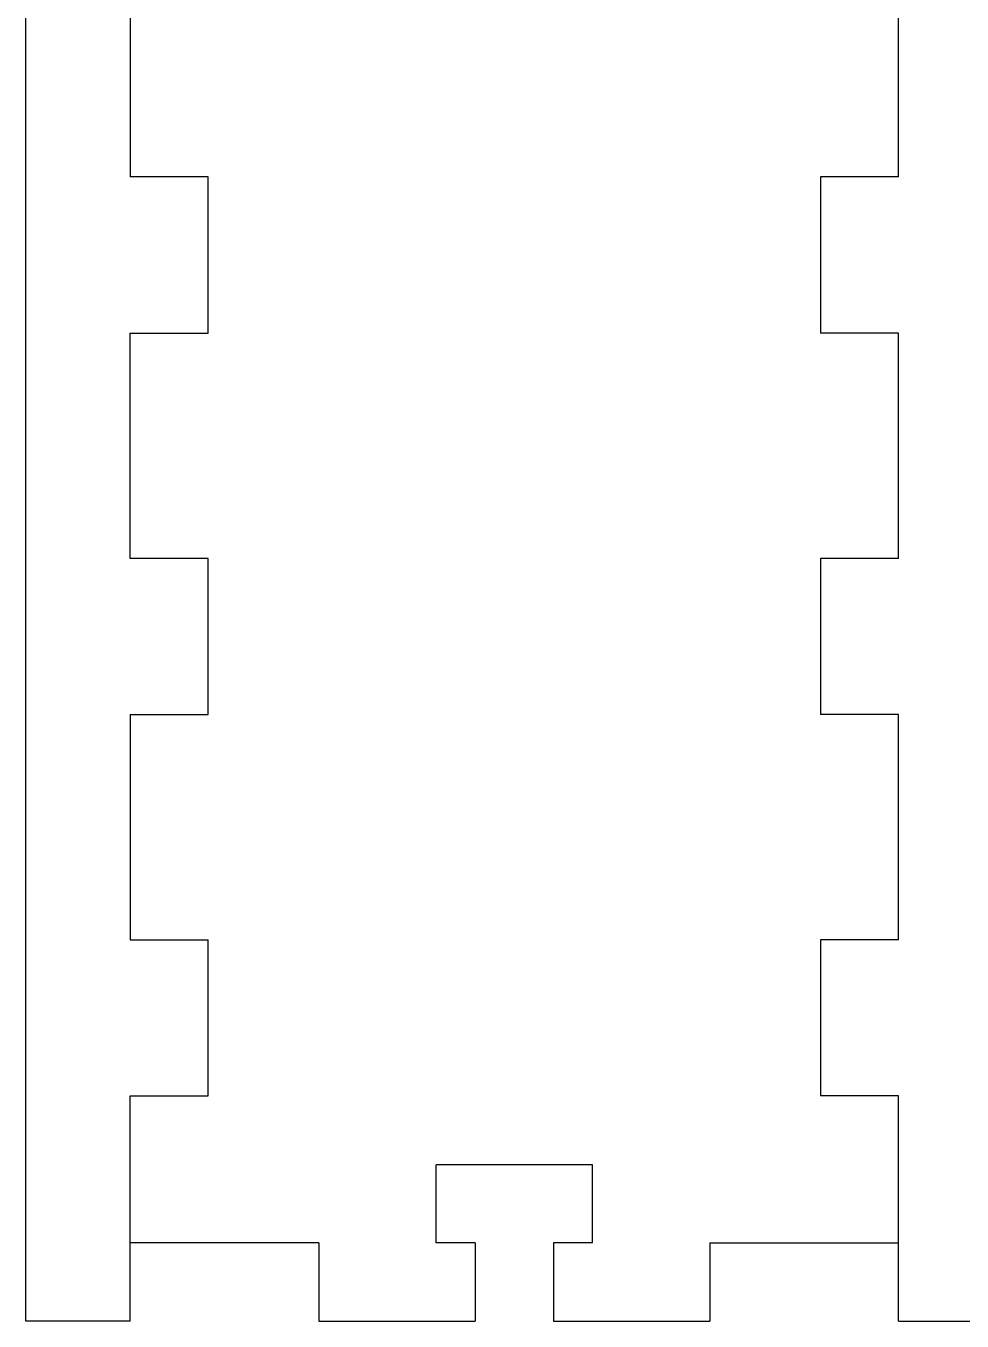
# Model space of a CAD drawing. Header units: millimetres. Extents: x -500 to 16, y 138 to 449.
# Drawn here: x -499.9 to -428, y 137.9 to 237.4 of the extents above; entities that cross this region are included whole.
import ezdxf

# ---------------------------------------------------------------- set-up
doc = ezdxf.new("R2010")
doc.units = ezdxf.units.MM

msp = doc.modelspace()

# ---------------------------------------------------------------- linework, layer by layer
at = {"color": 7, "linetype": 'Continuous', "lineweight": 25}
for p, q in [((-499.917, 137.895), (-499.917, 354.395)), ((-491.917, 243.038), (-491.917, 225.752)), ((-432.917, 225.752), (-432.917, 243.038)), ((-485.917, 225.752), (-491.917, 225.752)), ((-485.917, 213.752), (-485.917, 225.752)), ((-432.917, 225.752), (-438.917, 225.752)), ((-438.917, 225.752), (-438.917, 213.752)), ((-491.917, 196.466), (-491.917, 213.752)), ((-491.917, 213.752), (-485.917, 213.752)), ((-432.917, 213.752), (-438.917, 213.752)), ((-432.917, 196.466), (-432.917, 213.752)), ((-485.917, 196.466), (-491.917, 196.466)), ((-485.917, 184.466), (-485.917, 196.466)), ((-432.917, 196.466), (-438.917, 196.466)), ((-438.917, 196.466), (-438.917, 184.466)), ((-491.917, 184.466), (-491.917, 167.181)), ((-491.917, 184.466), (-485.917, 184.466)), ((-432.917, 184.466), (-438.917, 184.466)), ((-432.917, 167.181), (-432.917, 184.466)), ((-491.917, 167.181), (-485.917, 167.181)), ((-485.917, 155.181), (-485.917, 167.181)), ((-432.917, 167.181), (-438.917, 167.181)), ((-438.917, 167.181), (-438.917, 155.181)), ((-491.917, 137.895), (-491.917, 155.181)), ((-491.917, 155.181), (-485.917, 155.181)), ((-432.917, 155.181), (-438.917, 155.181)), ((-432.917, 137.895), (-432.917, 155.181)), ((-456.417, 149.895), (-468.417, 149.895)), ((-468.417, 143.895), (-468.417, 149.895)), ((-456.417, 143.895), (-456.417, 149.895)), ((-477.417, 143.895), (-491.917, 143.895)), ((-477.417, 143.895), (-477.417, 137.895)), ((-465.417, 143.895), (-468.417, 143.895)), ((-465.417, 143.895), (-465.417, 137.895)), ((-456.417, 143.895), (-459.417, 143.895)), ((-459.417, 143.895), (-459.417, 137.895)), ((-447.417, 143.895), (-432.917, 143.895)), ((-447.417, 143.895), (-447.417, 137.895)), ((-491.917, 137.895), (-499.917, 137.895)), ((-477.417, 137.895), (-465.417, 137.895)), ((-459.417, 137.895), (-447.417, 137.895)), ((-432.917, 137.895), (-424.917, 137.895))]:
    msp.add_line(p, q, dxfattribs=at)

doc.saveas('drawing.dxf')
